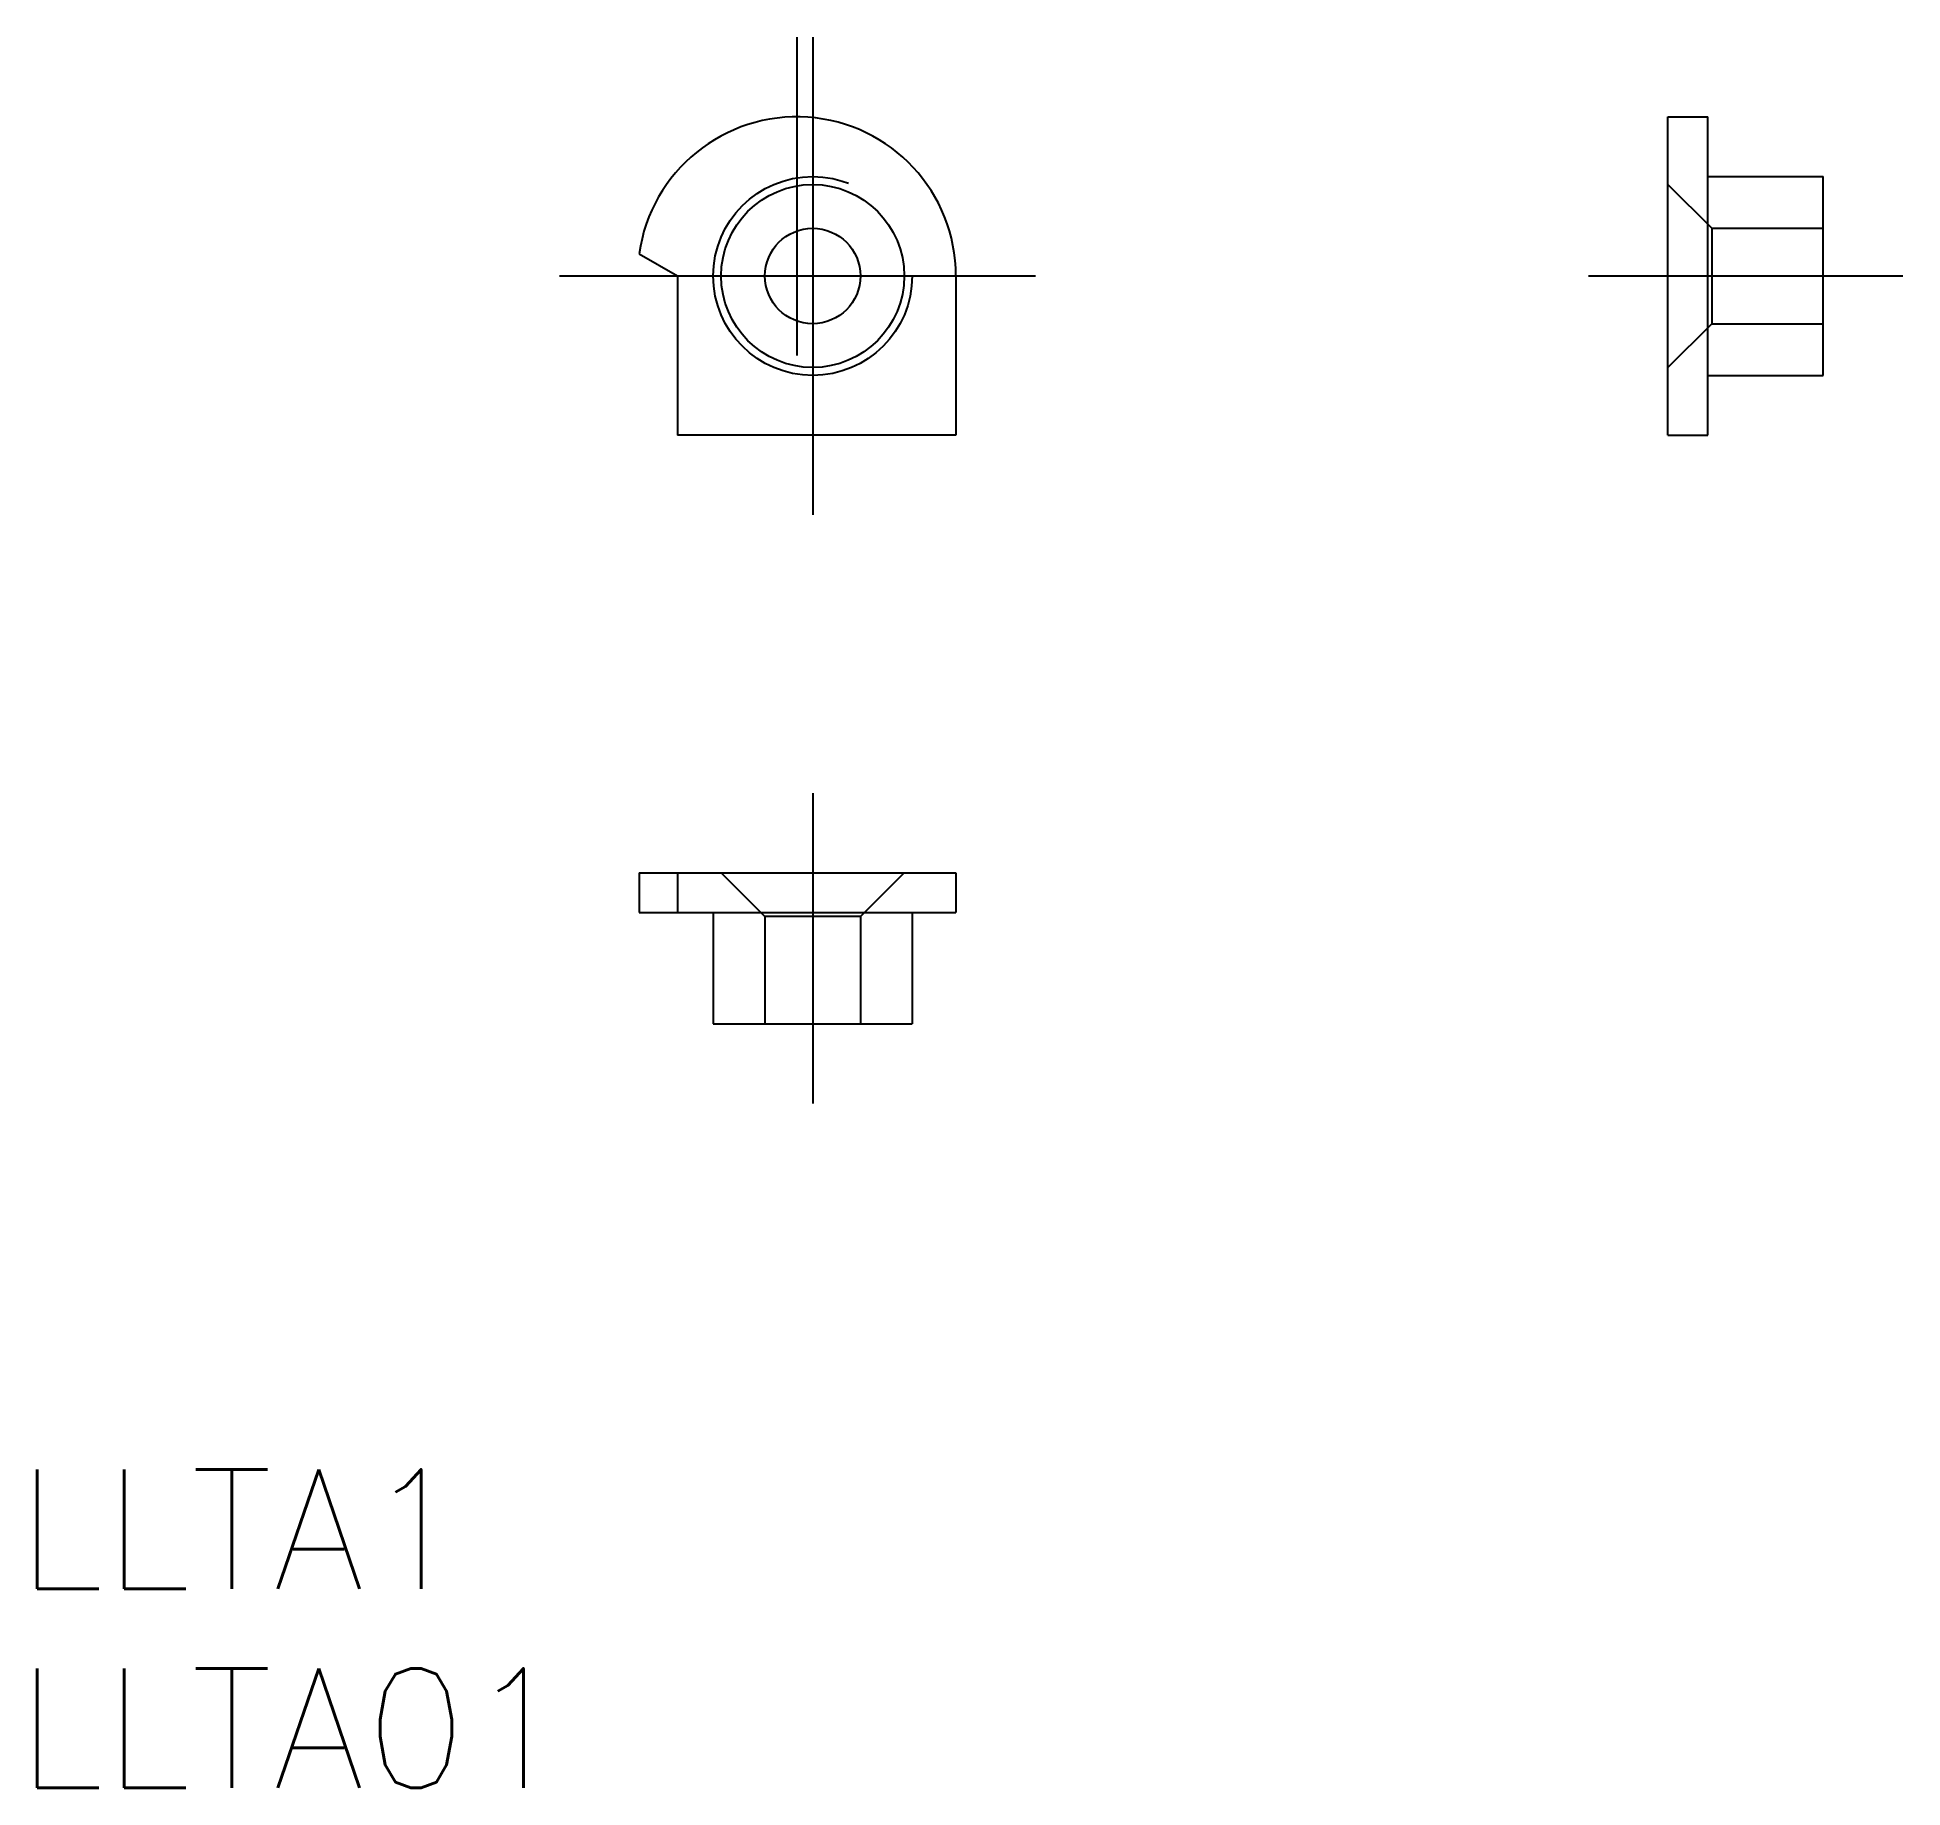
# Model space of a CAD drawing. Extents: x -19.5 to 27.4, y -38 to 6.
import ezdxf

# ---------------------------------------------------------------- set-up
doc = ezdxf.new("R2010")
doc.units = 0
doc.linetypes.add('CENTER', pattern=[50.8, 31.75, -6.35, 6.35, -6.35])
doc.linetypes.add('DASHED', pattern=[19.05, 12.7, -6.35])
doc.layers.get('0').update_dxf_attribs({"linetype": 'CONTINUOUS'})
doc.layers.add('CENTER', color=1, linetype='CONTINUOUS')
doc.styles.get("Standard").update_dxf_attribs({"font": 'txt.shx', "height": 3, "bigfont": 'bigfont.shx'})

# ---------------------------------------------------------------- blocks, each defined once
blk = doc.blocks.new('*U2')
at = {"color": 7, "linetype": 'CONTINUOUS'}
blk.add_text('LLTA01', height=3, dxfattribs=at).set_placement((-20, -38))
blk = doc.blocks.new('*U3')
at = {"color": 7, "linetype": 'CONTINUOUS'}
blk.add_text('LLTA1', height=3, dxfattribs=at).set_placement((-20, -33))

msp = doc.modelspace()

# ---------------------------------------------------------------- linework, layer by layer
at = {"color": 7, "linetype": 'CONTINUOUS'}
for p, q in [((21.493, -4), (21.493, 4)), ((21.493, 4), (22.493, 4)), ((22.493, -4), (22.493, 4)), ((22.493, 2.5), (25.393, 2.5)), ((25.393, -2.5), (25.393, 2.5)), ((-4.361, 0.555), (-3.4, 0)), ((-3.4, 0), (-3.4, -4)), ((3.6, 0), (3.6, -4)), ((22.493, -2.5), (25.393, -2.5)), ((3.6, -4), (-3.4, -4)), ((21.493, -4), (22.493, -4)), ((-4.361, -15), (3.6, -15)), ((-4.361, -15), (-4.361, -16)), ((-3.4, -15), (-3.4, -16)), ((3.6, -15), (3.6, -16)), ((-4.361, -16), (3.6, -16)), ((-2.5, -16), (-2.5, -18.8)), ((2.5, -16), (2.5, -18.8)), ((-2.5, -18.8), (2.5, -18.8))]:
    msp.add_line(p, q, dxfattribs=at)
at = {"color": 3, "linetype": 'DASHED'}
for p, q in [((21.493, 2.3), (22.593, 1.2)), ((22.593, 1.2), (22.593, -1.2)), ((22.593, 1.2), (25.393, 1.2)), ((21.493, -2.3), (22.593, -1.2)), ((22.593, -1.2), (25.393, -1.2)), ((-2.3, -15), (-1.2, -16.1)), ((2.3, -15), (1.2, -16.1)), ((1.2, -16.1), (-1.2, -16.1)), ((-1.2, -16.1), (-1.2, -18.8)), ((1.2, -16.1), (1.2, -18.8))]:
    msp.add_line(p, q, dxfattribs=at)
msp.add_circle((0, 0), 2.5, dxfattribs=at)
at = {"color": 7, "linetype": 'CONTINUOUS'}
for radius in [2.3, 1.2]:
    msp.add_circle((0, 0), radius, dxfattribs=at)
msp.add_arc((-0.4, 0), 4, 0, 172.0243, dxfattribs=at)
at = {"layer": 'CENTER', "color": 1, "linetype": 'CENTER'}
for p, q in [((-0.4, 6), (-0.4, -2)), ((0, 6), (0, -6)), ((-6.361, 0), (5.6, 0)), ((19.493, 0), (27.393, 0)), ((0, -13), (0, -20.8))]:
    msp.add_line(p, q, dxfattribs=at)

# ---------------------------------------------------------------- block references
at = {"color": 7, "linetype": 'CONTINUOUS'}
for name in ['*U3', '*U2']:
    msp.add_blockref(name, (0, 0), dxfattribs=at)

doc.saveas('drawing.dxf')
